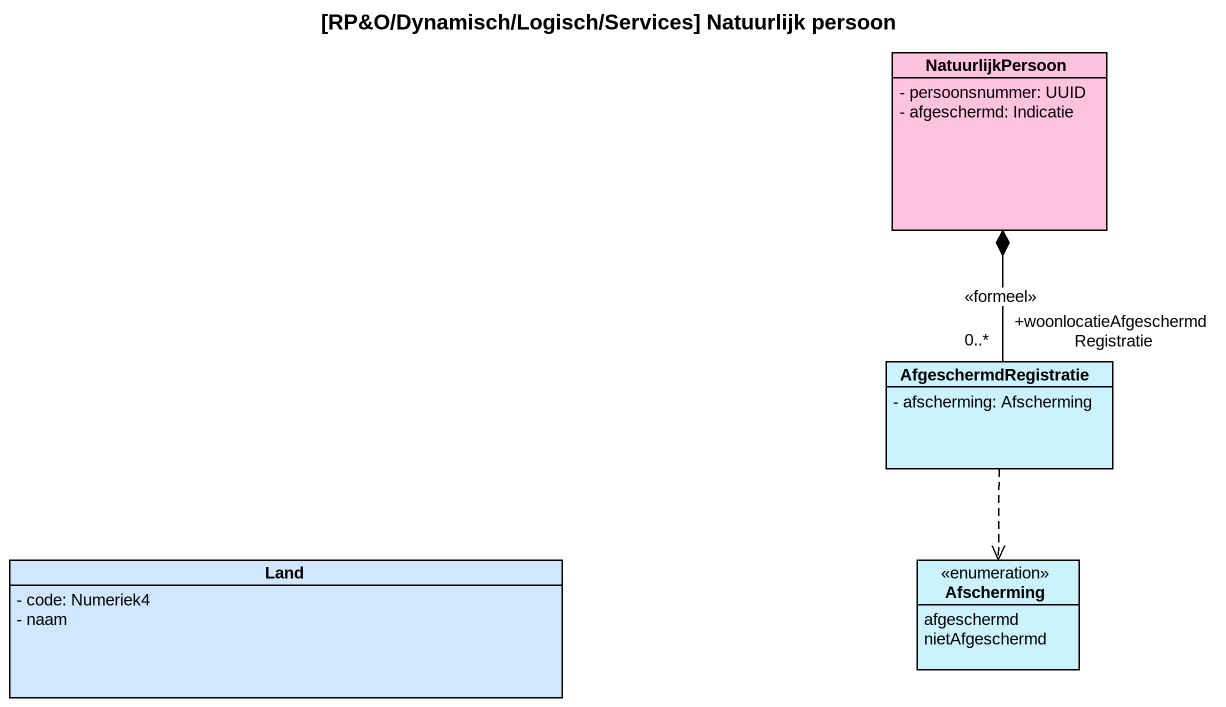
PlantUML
@startuml
title [RP&O/Dynamisch/Logisch/Services] Natuurlijk persoon
hide circle
hide empty members
skinparam classAttributeIconSize 0
class NatuurlijkPersoon #FFC3DF {
  - persoonsnummer: UUID
  - afgeschermd: Indicatie
}
class AfgeschermdRegistratie #CCF2FE {
  - afscherming: Afscherming
}
class Land #D0E7FE {
  - code: Numeriek4
  - naam
}
enum Afscherming #CCF2FE {
  afgeschermd
  nietAfgeschermd
}
AfgeschermdRegistratie "+woonlocatieAfgeschermdRegistratie\n0..*" -up-* NatuurlijkPersoon : <<formeel>>
AfgeschermdRegistratie ..> Afscherming
@enduml
